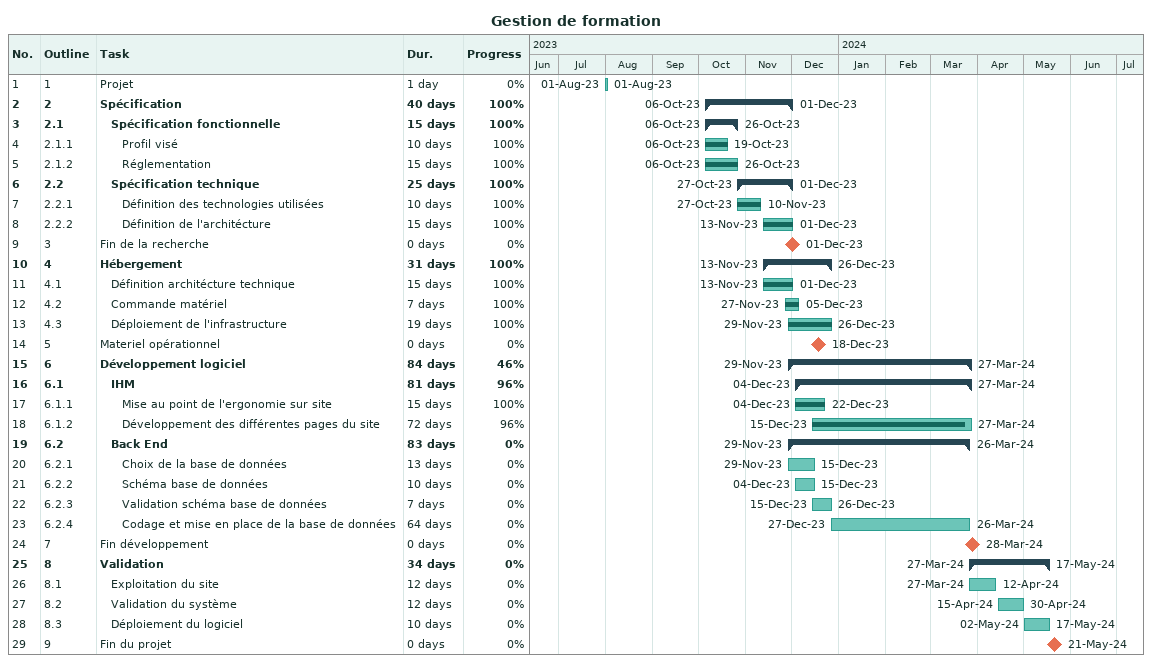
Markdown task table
Gestion de formation

| ID | WBS | Task | Duration | Start | Finish | % complete |
|---|---|---|---|---|---|---|
| 1 | 1 | Projet | 1d | 2023-08-01 | 2023-08-01 | 0 |
| 2 | 2 | **Spécification** | 40d | 2023-10-06 | 2023-12-01 | 100 |
| 3 | 2.1 | **Spécification fonctionnelle** | 15d | 2023-10-06 | 2023-10-26 | 100 |
| 4 | 2.1.1 | Profil visé | 10d | 2023-10-06 | 2023-10-19 | 100 |
| 5 | 2.1.2 | Réglementation | 15d | 2023-10-06 | 2023-10-26 | 100 |
| 6 | 2.2 | **Spécification technique** | 25d | 2023-10-27 | 2023-12-01 | 100 |
| 7 | 2.2.1 | Définition des technologies utilisées | 10d | 2023-10-27 | 2023-11-10 | 100 |
| 8 | 2.2.2 | Définition de l'architécture | 15d | 2023-11-13 | 2023-12-01 | 100 |
| 9 | 3 | Fin de la recherche | 0d | 2023-12-01 | 2023-12-01 | 0 |
| 10 | 4 | **Hébergement** | 31d | 2023-11-13 | 2023-12-26 | 100 |
| 11 | 4.1 | Définition architécture technique | 15d | 2023-11-13 | 2023-12-01 | 100 |
| 12 | 4.2 | Commande matériel | 7d | 2023-11-27 | 2023-12-05 | 100 |
| 13 | 4.3 | Déploiement de l'infrastructure | 19d | 2023-11-29 | 2023-12-26 | 100 |
| 14 | 5 | Materiel opérationnel | 0d | 2023-12-18 | 2023-12-18 | 0 |
| 15 | 6 | **Développement logiciel** | 84d | 2023-11-29 | 2024-03-27 | 46 |
| 16 | 6.1 | **IHM** | 81d | 2023-12-04 | 2024-03-27 | 96 |
| 17 | 6.1.1 | Mise au point de l'ergonomie sur site | 15d | 2023-12-04 | 2023-12-22 | 100 |
| 18 | 6.1.2 | Développement des différentes pages du site | 72d | 2023-12-15 | 2024-03-27 | 96 |
| 19 | 6.2 | **Back End** | 83d | 2023-11-29 | 2024-03-26 | 0 |
| 20 | 6.2.1 | Choix de la base de données | 13d | 2023-11-29 | 2023-12-15 | 0 |
| 21 | 6.2.2 | Schéma base de données | 10d | 2023-12-04 | 2023-12-15 | 0 |
| 22 | 6.2.3 | Validation schéma base de données | 7d | 2023-12-15 | 2023-12-26 | 0 |
| 23 | 6.2.4 | Codage et mise en place de la base de données | 64d | 2023-12-27 | 2024-03-26 | 0 |
| 24 | 7 | Fin développement | 0d | 2024-03-28 | 2024-03-28 | 0 |
| 25 | 8 | **Validation** | 34d | 2024-03-27 | 2024-05-17 | 0 |
| 26 | 8.1 | Exploitation du site | 12d | 2024-03-27 | 2024-04-12 | 0 |
| 27 | 8.2 | Validation du système | 12d | 2024-04-15 | 2024-04-30 | 0 |
| 28 | 8.3 | Déploiement du logiciel | 10d | 2024-05-02 | 2024-05-17 | 0 |
| 29 | 9 | Fin du projet | 0d | 2024-05-21 | 2024-05-21 | 0 |
